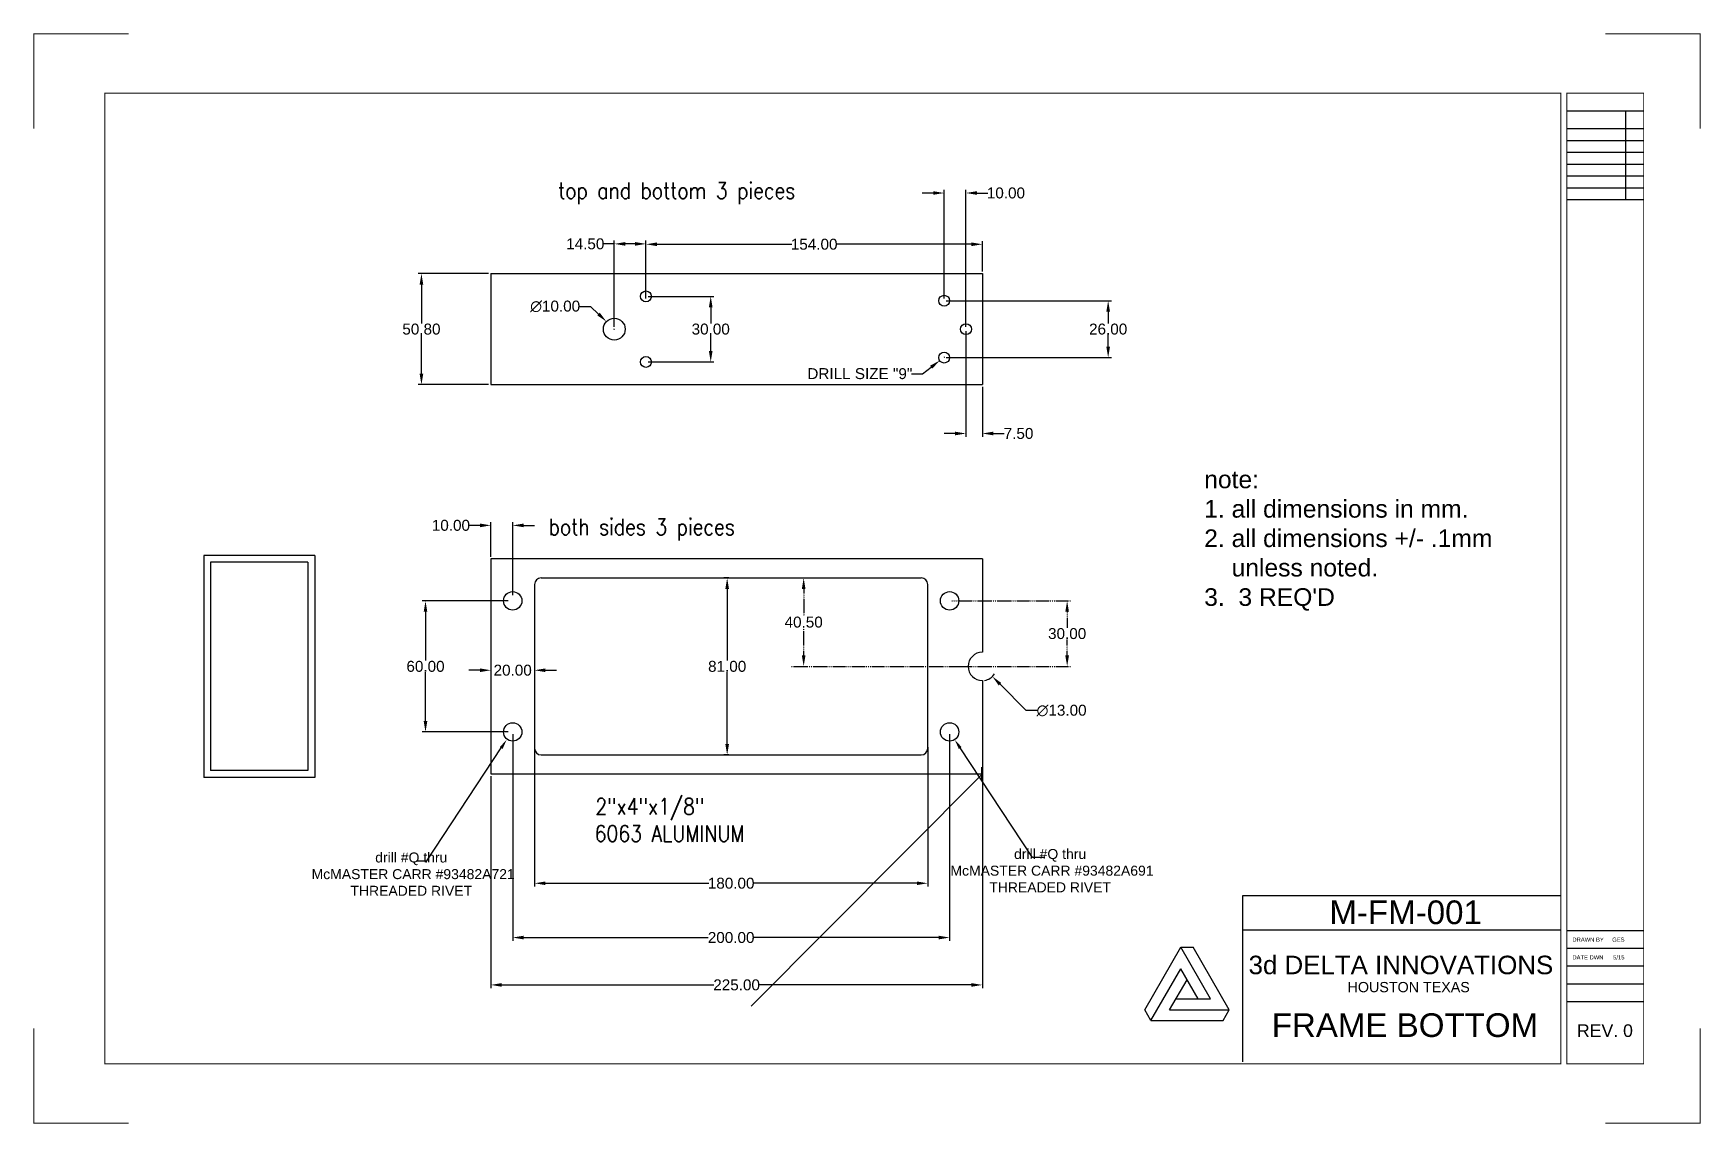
# Model space of a CAD drawing. Header units: inches. Extents: x 81096 to 81859, y 7820 to 8319.
import ezdxf

# ---------------------------------------------------------------- set-up
doc = ezdxf.new("R2010")
doc.units = ezdxf.units.IN
doc.header["$MEASUREMENT"] = 0
doc.linetypes.add('CENTER', pattern=[0.85, 0.4, -0.2, 0.05, -0.2])
doc.layers.add('Title Block', color=7, linetype='Continuous')
doc.styles.add('ROMANS', font='ROMANS.SHX')
doc.styles.get("Standard").update_dxf_attribs({"font": 'arial.ttf'})
doc.dimstyles.get("Standard").update_dxf_attribs({"dimtxt": 0.09, "dimasz": 1, "dimexe": 0.5, "dimexo": 0.5, "dimgap": 0.09, "dimtad": 0, "dimtih": 1, "dimtoh": 1, "dimzin": 0, "dimdsep": 46, "dimtxsty": 'Standard', "dimcen": 0.09, "dimadec": 0, "dimazin": 0, "dimtfac": 1, "dimtofl": 0, "dimtmove": 0, "dimatfit": 3, "dimfxl": 0, "dimtolj": 1, "dimtzin": 0, "dimarcsym": 0})

# ---------------------------------------------------------------- blocks, each defined once
blk = doc.blocks.new('*D9')
at = {"color": 0, "lineweight": -2}
for p, q in [((81324.94, 7992.12), (81324.94, 7928.29)), ((81504.94, 7992.12), (81504.94, 7928.29)), ((81329.94, 7929.79), (81404.72, 7929.79)), ((81499.94, 7929.79), (81425.16, 7929.79))]:
    blk.add_line(p, q, dxfattribs=at)
at = {"color": 0}
for points in [[(81329.94, 7930.62), (81329.94, 7928.96), (81324.94, 7929.79)], [(81499.94, 7930.62), (81499.94, 7928.96), (81504.94, 7929.79)]]:
    blk.add_solid(points, dxfattribs=at)
at = {"layer": 'Defpoints', "color": 0}
for p in [(81324.94, 7993.12), (81504.94, 7993.12), (81504.94, 7929.79)]:
    blk.add_point(p, dxfattribs=at)
at = {"color": 0, "insert": (81414.94, 7929.79), "char_height": 5, "attachment_point": 5}
blk.add_mtext('\\A1;180.00', dxfattribs=at)
blk = doc.blocks.new('*D10')
at = {"color": 0, "lineweight": -2}
for p, q in [((81529.94, 7983.57), (81529.94, 7881.77)), ((81304.94, 7978.82), (81304.94, 7881.77)), ((81309.94, 7883.27), (81406.94, 7883.27)), ((81524.94, 7883.27), (81427.94, 7883.27))]:
    blk.add_line(p, q, dxfattribs=at)
at = {"color": 0}
for points in [[(81309.94, 7884.1), (81309.94, 7882.44), (81304.94, 7883.27)], [(81524.94, 7884.1), (81524.94, 7882.44), (81529.94, 7883.27)]]:
    blk.add_solid(points, dxfattribs=at)
at = {"layer": 'Defpoints', "color": 0}
for p in [(81529.94, 7984.57), (81304.94, 7979.82), (81529.94, 7883.27)]:
    blk.add_point(p, dxfattribs=at)
at = {"color": 0, "insert": (81417.44, 7883.27), "char_height": 5, "attachment_point": 5}
blk.add_mtext('\\A1;225.00', dxfattribs=at)
blk = doc.blocks.new('*D11')
at = {"color": 0, "lineweight": -2}
for p, q in [((81312.94, 8059.03), (81273.53, 8059.03)), ((81275.03, 8054.03), (81275.03, 8031.68)), ((81275.03, 8004.03), (81275.03, 8026.39)), ((81312.94, 7999.03), (81273.53, 7999.03))]:
    blk.add_line(p, q, dxfattribs=at)
at = {"color": 0}
for points in [[(81274.2, 8054.03), (81275.86, 8054.03), (81275.03, 8059.03)], [(81274.2, 8004.03), (81275.86, 8004.03), (81275.03, 7999.03)]]:
    blk.add_solid(points, dxfattribs=at)
at = {"layer": 'Defpoints', "color": 0}
for p in [(81313.94, 8059.03), (81275.03, 7999.03), (81313.94, 7999.03)]:
    blk.add_point(p, dxfattribs=at)
at = {"color": 0, "insert": (81275.03, 8029.03), "char_height": 5, "attachment_point": 5}
blk.add_mtext('\\A1;60.00', dxfattribs=at)
blk = doc.blocks.new('*D12')
at = {"color": 0, "lineweight": -2}
for p, q in [((81413.94, 8069.53), (81411.62, 8069.53)), ((81413.12, 8064.53), (81413.12, 8031.68)), ((81413.12, 7993.53), (81413.12, 8026.39)), ((81413.94, 7988.53), (81411.62, 7988.53))]:
    blk.add_line(p, q, dxfattribs=at)
at = {"color": 0}
for points in [[(81412.29, 8064.53), (81413.95, 8064.53), (81413.12, 8069.53)], [(81412.29, 7993.53), (81413.95, 7993.53), (81413.12, 7988.53)]]:
    blk.add_solid(points, dxfattribs=at)
at = {"layer": 'Defpoints', "color": 0}
for p in [(81414.94, 8069.53), (81413.12, 7988.53), (81414.94, 7988.53)]:
    blk.add_point(p, dxfattribs=at)
at = {"color": 0, "insert": (81413.12, 8029.03), "char_height": 5, "attachment_point": 5}
blk.add_mtext('\\A1;81.00', dxfattribs=at)
blk = doc.blocks.new('*D13')
at = {"color": 0, "lineweight": -2}
for p, q in [((81512.48, 8170.59), (81512.66, 8170.59)), ((81512.57, 8170.5), (81512.57, 8170.68)), ((81497.52, 8162.98), (81502.52, 8162.98)), ((81502.52, 8162.98), (81506.51, 8166))]:
    blk.add_line(p, q, dxfattribs=at)
at = {"color": 0}
blk.add_solid([(81506, 8166.66), (81507.01, 8165.33), (81510.49, 8169.02)], dxfattribs=at)
at = {"layer": 'Defpoints', "color": 0}
for p in [(81510.49, 8169.02), (81514.64, 8172.16)]:
    blk.add_point(p, dxfattribs=at)
at = {"color": 0, "insert": (81473.84, 8162.98), "char_height": 5, "attachment_point": 5}
blk.add_mtext('\\A1;DRILL SIZE "9"', dxfattribs=at)
blk = doc.blocks.new('*D14')
at = {"color": 0, "lineweight": -2}
for p, q in [((81299.94, 8093.57), (81294.94, 8093.57)), ((81304.94, 8079.25), (81304.94, 8095.07)), ((81314.94, 8061.62), (81314.94, 8095.07)), ((81319.94, 8093.57), (81324.94, 8093.57))]:
    blk.add_line(p, q, dxfattribs=at)
at = {"color": 0}
for points in [[(81299.94, 8094.4), (81299.94, 8092.73), (81304.94, 8093.57)], [(81319.94, 8094.4), (81319.94, 8092.73), (81314.94, 8093.57)]]:
    blk.add_solid(points, dxfattribs=at)
at = {"layer": 'Defpoints', "color": 0}
for p in [(81304.94, 8093.57), (81304.94, 8078.25), (81314.94, 8060.62)]:
    blk.add_point(p, dxfattribs=at)
at = {"color": 0, "insert": (81286.66, 8093.57), "char_height": 5, "attachment_point": 5}
blk.add_mtext('\\A1;10.00', dxfattribs=at)
blk = doc.blocks.new('*D15')
at = {"color": 0, "lineweight": -2}
for p, q in [((81314.94, 7998.05), (81314.94, 7903.45)), ((81514.94, 7998.05), (81514.94, 7903.45)), ((81319.94, 7904.95), (81404.44, 7904.95)), ((81509.94, 7904.95), (81425.44, 7904.95))]:
    blk.add_line(p, q, dxfattribs=at)
at = {"color": 0}
for points in [[(81319.94, 7905.79), (81319.94, 7904.12), (81314.94, 7904.95)], [(81509.94, 7905.79), (81509.94, 7904.12), (81514.94, 7904.95)]]:
    blk.add_solid(points, dxfattribs=at)
at = {"layer": 'Defpoints', "color": 0}
for p in [(81314.94, 7999.05), (81514.94, 7999.05), (81514.94, 7904.95)]:
    blk.add_point(p, dxfattribs=at)
at = {"color": 0, "insert": (81414.94, 7904.95), "char_height": 5, "attachment_point": 5}
blk.add_mtext('\\A1;200.00', dxfattribs=at)
blk = doc.blocks.new('*D16')
at = {"color": 0, "linetype": 'CENTER', "lineweight": -2}
for p, q in [((81415.05, 8069.53), (81449.64, 8069.53)), ((81448.14, 8064.53), (81448.14, 8051.93)), ((81448.14, 8034.03), (81448.14, 8046.64)), ((81444.55, 8029.03), (81449.64, 8029.03))]:
    blk.add_line(p, q, dxfattribs=at)
at = {"color": 0, "linetype": 'CENTER'}
for points in [[(81447.3, 8064.53), (81448.97, 8064.53), (81448.14, 8069.53)], [(81447.3, 8034.03), (81448.97, 8034.03), (81448.14, 8029.03)]]:
    blk.add_solid(points, dxfattribs=at)
at = {"layer": 'Defpoints', "color": 0, "linetype": 'CENTER'}
for p in [(81414.05, 8069.53), (81448.14, 8069.53), (81443.55, 8029.03)]:
    blk.add_point(p, dxfattribs=at)
at = {"color": 0, "linetype": 'CENTER', "insert": (81448.14, 8049.28), "char_height": 5, "attachment_point": 5}
blk.add_mtext('\\A1;40.50', dxfattribs=at)
blk = doc.blocks.new('*D17')
at = {"color": 0, "linetype": 'CENTER', "lineweight": -2}
for p, q in [((81515.94, 8059.03), (81570.25, 8059.03)), ((81568.75, 8054.03), (81568.75, 8046.68)), ((81568.75, 8034.03), (81568.75, 8041.39)), ((81515.94, 8029.03), (81570.25, 8029.03))]:
    blk.add_line(p, q, dxfattribs=at)
at = {"color": 0, "linetype": 'CENTER'}
for points in [[(81567.91, 8054.03), (81569.58, 8054.03), (81568.75, 8059.03)], [(81567.91, 8034.03), (81569.58, 8034.03), (81568.75, 8029.03)]]:
    blk.add_solid(points, dxfattribs=at)
at = {"layer": 'Defpoints', "color": 0, "linetype": 'CENTER'}
for p in [(81514.94, 8059.03), (81514.94, 8029.03), (81568.75, 8029.03)]:
    blk.add_point(p, dxfattribs=at)
at = {"color": 0, "linetype": 'CENTER', "insert": (81568.75, 8044.03), "char_height": 5, "attachment_point": 5}
blk.add_mtext('\\A1;30.00', dxfattribs=at)
blk = doc.blocks.new('*D18')
at = {"color": 0, "lineweight": -2}
for p, q in [((81507.44, 8245.67), (81502.44, 8245.67)), ((81512.44, 8197.37), (81512.44, 8247.17)), ((81522.44, 8184.37), (81522.44, 8247.17)), ((81527.44, 8245.67), (81532.44, 8245.67))]:
    blk.add_line(p, q, dxfattribs=at)
at = {"color": 0}
for points in [[(81507.44, 8246.5), (81507.44, 8244.84), (81512.44, 8245.67)], [(81527.44, 8246.5), (81527.44, 8244.84), (81522.44, 8245.67)]]:
    blk.add_solid(points, dxfattribs=at)
at = {"layer": 'Defpoints', "color": 0}
for p in [(81522.44, 8245.67), (81512.44, 8196.37), (81522.44, 8183.37)]:
    blk.add_point(p, dxfattribs=at)
at = {"color": 0, "insert": (81540.72, 8245.67), "char_height": 5, "attachment_point": 5}
blk.add_mtext('\\A1;10.00', dxfattribs=at)
blk = doc.blocks.new('*D19')
at = {"color": 0, "lineweight": -2}
for p, q in [((81522.44, 8182.37), (81522.44, 8134.11)), ((81529.94, 8156.97), (81529.94, 8134.11)), ((81517.44, 8135.61), (81512.44, 8135.61)), ((81534.94, 8135.61), (81539.94, 8135.61))]:
    blk.add_line(p, q, dxfattribs=at)
at = {"color": 0}
for points in [[(81517.44, 8136.44), (81517.44, 8134.78), (81522.44, 8135.61)], [(81534.94, 8136.44), (81534.94, 8134.78), (81529.94, 8135.61)]]:
    blk.add_solid(points, dxfattribs=at)
at = {"layer": 'Defpoints', "color": 0}
for p in [(81522.44, 8183.37), (81529.94, 8157.97), (81529.94, 8135.61)]:
    blk.add_point(p, dxfattribs=at)
at = {"color": 0, "insert": (81546.5, 8135.61), "char_height": 5, "attachment_point": 5}
blk.add_mtext('\\A1;7.50', dxfattribs=at)
blk = doc.blocks.new('*D20')
at = {"color": 0, "lineweight": -2}
for p, q in [((81303.94, 8208.77), (81271.66, 8208.77)), ((81273.16, 8203.77), (81273.16, 8186.01)), ((81273.16, 8162.97), (81273.16, 8180.73)), ((81303.94, 8157.97), (81271.66, 8157.97))]:
    blk.add_line(p, q, dxfattribs=at)
at = {"color": 0}
for points in [[(81272.33, 8203.77), (81274, 8203.77), (81273.16, 8208.77)], [(81272.33, 8162.97), (81274, 8162.97), (81273.16, 8157.97)]]:
    blk.add_solid(points, dxfattribs=at)
at = {"layer": 'Defpoints', "color": 0}
for p in [(81304.94, 8208.77), (81273.16, 8157.97), (81304.94, 8157.97)]:
    blk.add_point(p, dxfattribs=at)
at = {"color": 0, "insert": (81273.16, 8183.37), "char_height": 5, "attachment_point": 5}
blk.add_mtext('\\A1;50.80', dxfattribs=at)
blk = doc.blocks.new('*D21')
at = {"color": 0, "lineweight": -2}
for p, q in [((81513.44, 8196.37), (81589.02, 8196.37)), ((81587.52, 8191.37), (81587.52, 8186.01)), ((81587.52, 8175.37), (81587.52, 8180.73)), ((81513.44, 8170.37), (81589.02, 8170.37))]:
    blk.add_line(p, q, dxfattribs=at)
at = {"color": 0}
for points in [[(81586.69, 8191.37), (81588.36, 8191.37), (81587.52, 8196.37)], [(81586.69, 8175.37), (81588.36, 8175.37), (81587.52, 8170.37)]]:
    blk.add_solid(points, dxfattribs=at)
at = {"layer": 'Defpoints', "color": 0}
for p in [(81512.44, 8196.37), (81512.44, 8170.37), (81587.52, 8170.37)]:
    blk.add_point(p, dxfattribs=at)
at = {"color": 0, "insert": (81587.52, 8183.37), "char_height": 5, "attachment_point": 5}
blk.add_mtext('\\A1;26.00', dxfattribs=at)
blk = doc.blocks.new('*D22')
at = {"color": 0, "lineweight": -2}
for p, q in [((81361.44, 8222.39), (81356.44, 8222.39)), ((81361.44, 8184.37), (81361.44, 8223.89)), ((81370.94, 8222.39), (81366.44, 8222.39)), ((81375.94, 8197.37), (81375.94, 8223.89))]:
    blk.add_line(p, q, dxfattribs=at)
at = {"color": 0}
for points in [[(81366.44, 8223.22), (81366.44, 8221.55), (81361.44, 8222.39)], [(81370.94, 8223.22), (81370.94, 8221.55), (81375.94, 8222.39)]]:
    blk.add_solid(points, dxfattribs=at)
at = {"layer": 'Defpoints', "color": 0}
for p in [(81361.44, 8222.39), (81375.94, 8196.37), (81361.44, 8183.37)]:
    blk.add_point(p, dxfattribs=at)
at = {"color": 0, "insert": (81348.16, 8222.39), "char_height": 5, "attachment_point": 5}
blk.add_mtext('\\A1;14.50', dxfattribs=at)
blk = doc.blocks.new('*D23')
at = {"color": 0, "lineweight": -2}
for p, q in [((81376.94, 8198.37), (81407.09, 8198.37)), ((81405.59, 8193.37), (81405.59, 8186.01)), ((81405.59, 8173.37), (81405.59, 8180.73)), ((81376.94, 8168.37), (81407.09, 8168.37))]:
    blk.add_line(p, q, dxfattribs=at)
at = {"color": 0}
for points in [[(81404.76, 8193.37), (81406.43, 8193.37), (81405.59, 8198.37)], [(81404.76, 8173.37), (81406.43, 8173.37), (81405.59, 8168.37)]]:
    blk.add_solid(points, dxfattribs=at)
at = {"layer": 'Defpoints', "color": 0}
for p in [(81375.94, 8198.37), (81375.94, 8168.37), (81405.59, 8168.37)]:
    blk.add_point(p, dxfattribs=at)
at = {"color": 0, "insert": (81405.59, 8183.37), "char_height": 5, "attachment_point": 5}
blk.add_mtext('\\A1;30.00', dxfattribs=at)
blk = doc.blocks.new('*D24')
at = {"color": 0, "lineweight": -2}
for p, q in [((81375.94, 8199.37), (81375.94, 8223.7)), ((81380.94, 8222.2), (81442.72, 8222.2)), ((81524.94, 8222.2), (81463.16, 8222.2)), ((81529.94, 8209.77), (81529.94, 8223.7))]:
    blk.add_line(p, q, dxfattribs=at)
at = {"color": 0}
for points in [[(81380.94, 8223.04), (81380.94, 8221.37), (81375.94, 8222.2)], [(81524.94, 8223.04), (81524.94, 8221.37), (81529.94, 8222.2)]]:
    blk.add_solid(points, dxfattribs=at)
at = {"layer": 'Defpoints', "color": 0}
for p in [(81529.94, 8222.2), (81529.94, 8208.77), (81375.94, 8198.37)]:
    blk.add_point(p, dxfattribs=at)
at = {"color": 0, "insert": (81452.94, 8222.2), "char_height": 5, "attachment_point": 5}
blk.add_mtext('\\A1;154.00', dxfattribs=at)
blk = doc.blocks.new('*D25')
at = {"color": 0, "lineweight": -2}
for p, q in [((81345.62, 8193.76), (81350.62, 8193.76)), ((81350.62, 8193.76), (81354.23, 8190.3)), ((81361.35, 8183.37), (81361.53, 8183.37)), ((81361.44, 8183.28), (81361.44, 8183.46))]:
    blk.add_line(p, q, dxfattribs=at)
at = {"color": 0}
blk.add_solid([(81354.81, 8190.9), (81353.65, 8189.7), (81357.83, 8186.83)], dxfattribs=at)
at = {"layer": 'Defpoints', "color": 0}
for p in [(81357.83, 8186.83), (81365.05, 8179.91)]:
    blk.add_point(p, dxfattribs=at)
at = {"color": 0, "insert": (81334.38, 8193.76), "char_height": 5, "attachment_point": 5}
blk.add_mtext('\\A1;∅10.00', dxfattribs=at)
blk = doc.blocks.new('*D26')
at = {"color": 0, "lineweight": -2}
for p, q in [((81299.94, 8027.28), (81294.94, 8027.28)), ((81304.94, 8028.03), (81304.94, 8025.78)), ((81324.94, 8028.03), (81324.94, 8025.78)), ((81329.94, 8027.28), (81334.94, 8027.28))]:
    blk.add_line(p, q, dxfattribs=at)
at = {"color": 0}
for points in [[(81299.94, 8028.12), (81299.94, 8026.45), (81304.94, 8027.28)], [(81329.94, 8028.12), (81329.94, 8026.45), (81324.94, 8027.28)]]:
    blk.add_solid(points, dxfattribs=at)
at = {"layer": 'Defpoints', "color": 0}
for p in [(81304.94, 8029.03), (81324.94, 8029.03), (81324.94, 8027.28)]:
    blk.add_point(p, dxfattribs=at)
at = {"color": 0, "insert": (81314.94, 8027.28), "char_height": 5, "attachment_point": 5}
blk.add_mtext('\\A1;20.00', dxfattribs=at)
blk = doc.blocks.new('*D27')
at = {"color": 0, "lineweight": -2}
for p, q in [((81529.94, 8028.94), (81529.94, 8029.12)), ((81529.85, 8029.03), (81530.03, 8029.03)), ((81549.96, 8008.82), (81538.03, 8020.86)), ((81554.96, 8008.82), (81549.96, 8008.82))]:
    blk.add_line(p, q, dxfattribs=at)
blk.add_arc((81529.94, 8029.03), 6.5, 278.81474, 327.93441, dxfattribs=at)
at = {"color": 0}
blk.add_solid([(81538.62, 8021.45), (81537.44, 8020.28), (81534.51, 8024.42)], dxfattribs=at)
at = {"layer": 'Defpoints', "color": 0}
for p in [(81525.37, 8033.65), (81534.51, 8024.42)]:
    blk.add_point(p, dxfattribs=at)
at = {"color": 0, "insert": (81566.2, 8008.82), "char_height": 5, "attachment_point": 5}
blk.add_mtext('\\A1;∅13.00', dxfattribs=at)

msp = doc.modelspace()

# ---------------------------------------------------------------- linework, layer by layer
at = {"color": 4}
for p, q in [((81304.94, 8208.77), (81529.94, 8208.77)), ((81304.94, 8208.77), (81304.94, 8157.97)), ((81529.94, 8208.77), (81529.94, 8157.97)), ((81304.94, 8157.97), (81529.94, 8157.97)), ((81224.305, 8079.835), (81173.505, 8079.835)), ((81173.505, 8079.835), (81173.505, 7978.235)), ((81221.13, 8076.66), (81176.68, 8076.66)), ((81176.68, 8076.66), (81176.68, 7981.41)), ((81221.13, 8076.66), (81221.13, 7981.41)), ((81224.305, 8079.835), (81224.305, 7978.235)), ((81304.94, 8078.247), (81304.94, 7979.822)), ((81529.94, 8078.247), (81304.94, 8078.247)), ((81529.94, 8078.247), (81529.94, 8035.535)), ((81327.94, 8069.535), (81501.94, 8069.535)), ((81324.94, 8066.535), (81324.94, 7991.535)), ((81504.94, 7991.535), (81504.94, 8066.535)), ((81529.94, 8022.535), (81529.94, 7979.822)), ((81327.94, 7988.535), (81501.94, 7988.535)), ((81224.305, 7978.235), (81173.505, 7978.235)), ((81221.13, 7981.41), (81176.68, 7981.41)), ((81304.94, 7979.822), (81529.94, 7979.822)), ((81394.569, 7979.822), (81504.329, 7979.822))]:
    msp.add_line(p, q, dxfattribs=at)
at = {"linetype": 'CENTER'}
msp.add_line((81442.513, 8029.035), (81523.164, 8029.035), dxfattribs=at)
for p, q in [((81275.573, 7940.022), (81309.686, 7991.7)), ((81552.855, 7941.61), (81519.782, 7991.713)), ((81529.94, 7979.822), (81424.135, 7873.497)), ((81271.001, 7940.022), (81275.573, 7940.022)), ((81558.467, 7941.61), (81552.855, 7941.61)), ((81649.112, 7848.109), (81649.112, 7924.141)), ((81649.112, 7924.141), (81794.721, 7924.141)), ((81649.112, 7908.437), (81794.721, 7908.437))]:
    msp.add_line(p, q)
at = {"color": 3}
msp.add_line((81529.729, 7976.647), (81529.729, 7982.997), dxfattribs=at)
at = {"color": 6}
for p, q in [((81604.237, 7871.896), (81620.757, 7900.509)), ((81634.423, 7876.84), (81620.757, 7900.509)), ((81620.757, 7900.509), (81626.466, 7900.509)), ((81642.986, 7871.896), (81626.466, 7900.509)), ((81607.092, 7866.952), (81620.757, 7890.621)), ((81615.655, 7871.896), (81623.612, 7885.677)), ((81628.714, 7876.84), (81620.757, 7890.621)), ((81618.51, 7876.84), (81634.423, 7876.84)), ((81607.092, 7866.952), (81604.237, 7871.896)), ((81615.655, 7871.896), (81642.986, 7871.896)), ((81640.131, 7866.952), (81642.986, 7871.896)), ((81607.092, 7866.952), (81640.131, 7866.952))]:
    msp.add_line(p, q, dxfattribs=at)
for centre, radius in [((81375.94, 8198.37), 2.5), ((81512.44, 8196.37), 2.5), ((81361.44, 8183.37), 5), ((81522.44, 8183.37), 2.5), ((81375.94, 8168.37), 2.5), ((81512.44, 8170.37), 2.5), ((81314.94, 8059.035), 4.216), ((81514.94, 8059.035), 4.216), ((81314.94, 7999.035), 4.216), ((81514.94, 7999.047), 4.216)]:
    msp.add_circle(centre, radius)
at = {"color": 4}
for centre, start, end in [((81327.94, 8066.535), 90, 180), ((81501.94, 8066.535), 0, 90), ((81327.94, 7991.535), 180, 270), ((81501.94, 7991.535), 270, 0)]:
    msp.add_arc(centre, 3, start, end, dxfattribs=at)
msp.add_arc((81529.94, 8029.035), 6.5, 90, 270)
for points in [[(81309.05, 7992.12), (81310.322, 7991.28), (81312.204, 7995.516)], [(81520.418, 7992.133), (81519.146, 7991.293), (81517.263, 7995.529)]]:
    msp.add_solid(points)
at = {"layer": 'Title Block'}
for p, q in [((81797.43, 8283.292), (81832.65, 8283.292)), ((81824.522, 8242.653), (81824.522, 8283.292)), ((81797.43, 8275.164), (81832.65, 8275.164)), ((81797.43, 8269.746), (81832.65, 8269.746)), ((81797.43, 8264.327), (81832.65, 8264.327)), ((81797.43, 8258.909), (81832.65, 8258.909)), ((81797.43, 8253.49), (81832.65, 8253.49)), ((81797.43, 8248.072), (81832.65, 8248.072)), ((81797.43, 8242.653), (81832.65, 8242.653)), ((81797.43, 7908.208), (81832.65, 7908.208)), ((81797.43, 7900.081), (81832.65, 7900.081)), ((81797.43, 7891.953), (81832.65, 7891.953)), ((81797.43, 7883.825), (81832.65, 7883.825)), ((81797.43, 7875.697), (81832.65, 7875.697))]:
    msp.add_line(p, q, dxfattribs=at)
at = {"layer": 'Title Block', "const_width": 0.433}
for points in [[(81095.735, 8275.164), (81095.735, 8318.512), (81139.083, 8318.512)], [(81858.519, 8275.164), (81858.519, 8318.512), (81815.171, 8318.512)], [(81095.735, 7863.358), (81095.735, 7820.01), (81139.083, 7820.01)], [(81858.519, 7863.358), (81858.519, 7820.01), (81815.171, 7820.01)]]:
    msp.add_lwpolyline(points, dxfattribs=at)
for points in [[(81128.246, 7847.103), (81794.721, 7847.103), (81794.721, 8291.42), (81128.246, 8291.42)], [(81797.43, 7847.103), (81832.65, 7847.103), (81832.65, 8291.42), (81797.43, 8291.42)]]:
    msp.add_lwpolyline(points, close=True, dxfattribs=at)

# ---------------------------------------------------------------- texts
at = {"style": 'ROMANS', "width": 0.85}
for s, height, p in [(' top and bottom 3 pieces', 7.45119, (81331.405, 8243.053)), ('both sides 3 pieces', 7.45119, (81331.405, 8089.152)), ('2"x4"x1/8"', 7.4512, (81352.757, 7961.224)), ('6063 ALUMINUM', 7.45119, (81352.456, 7948.805))]:
    msp.add_text(s, height=height, dxfattribs=at).set_placement(p)
at = {"attachment_point": 1}
for s, insert, char_height, width in [("note: \\P1. all dimensions in mm.\\P2. all dimensions +/- .1mm \\P    unless noted.\\P3.  3 REQ'D ", (81631.488, 8118.641), 8.07273, 148.5566), ('M-FM-001', (81688.791, 7921.931), 10.837, 186.28383), ('DRAWN BY', (81800.025, 7904.968), 1.9087, 32.80974), ('GES', (81818.257, 7904.968), 1.9087, 32.80974), ('3d DELTA INNOVATIONS', (81651.801, 7896.646), 8.47487, 145.67955), ('DATE DWN      5/15', (81800.025, 7896.84), 1.9087, 32.80974), ('HOUSTON TEXAS', (81697.113, 7884.628), 4.68213, 80.48383), ('FRAME BOTTOM', (81662.41, 7870.29), 10.83701, 186.28383), ('REV. 0', (81802.112, 7865.25), 5.788, 99.49392)]:
    msp.add_mtext(s, dxfattribs=dict(at, insert=insert, char_height=char_height, width=width))
at = {"char_height": 4.572, "attachment_point": 5}
for s, insert in [('\\A1;drill #Q thru\\P{\\fTimes New Roman|b0|i0|c0|p16;\\L }McMASTER CARR #93482A691 \\PTHREADED RIVET ', (81560.95, 7935.559)), ('\\A1;drill #Q thru\\P{\\fTimes New Roman|b0|i0|c0|p16;\\L }McMASTER CARR #93482A721\\PTHREADED RIVET ', (81268.517, 7933.972))]:
    msp.add_mtext(s, dxfattribs=dict(at, insert=insert))

# ---------------------------------------------------------------- dimensions: what is measured, and where the dimension line sits
for base, p1, p2, picture, middle in [((81522.44, 8245.672), (81512.44, 8196.37), (81522.44, 8183.37), '*D18', (81540.723, 8245.672)), ((81361.44, 8222.387), (81375.94, 8196.37), (81361.44, 8183.37), '*D22', (81348.158, 8222.387)), ((81529.94, 8222.203), (81375.94, 8198.37), (81529.94, 8208.77), '*D24', (81452.94, 8222.203)), ((81529.94, 8135.609), (81522.44, 8183.37), (81529.94, 8157.97), '*D19', (81546.495, 8135.609)), ((81304.94, 8093.567), (81314.94, 8060.622), (81304.94, 8078.247), '*D14', (81286.658, 8093.567)), ((81324.94, 8027.284), (81304.94, 8029.035), (81324.94, 8029.035), '*D26', (81314.94, 8027.284)), ((81514.94, 7904.955), (81314.94, 7999.047), (81514.94, 7999.047), '*D15', (81414.94, 7904.955)), ((81504.94, 7929.791), (81324.94, 7993.122), (81504.94, 7993.122), '*D9', (81414.94, 7929.791)), ((81529.94, 7883.269), (81304.94, 7979.822), (81529.94, 7984.572), '*D10', (81417.44, 7883.269))]:
    dim = msp.add_linear_dim(base=base, p1=p1, p2=p2, dimstyle='Standard', override={"dimtxt": 5, "dimasz": 5, "dimexe": 1.5, "dimexo": 1})
    dim.commit()
    dim.dimension.update_dxf_attribs({"geometry": picture, "text_midpoint": middle})
for base, p1, p2, picture, middle in [((81273.163, 8157.97), (81304.94, 8208.77), (81304.94, 8157.97), '*D20', (81273.163, 8183.37)), ((81405.592, 8168.37), (81375.94, 8198.37), (81375.94, 8168.37), '*D23', (81405.592, 8183.37)), ((81587.523, 8170.37), (81512.44, 8196.37), (81512.44, 8170.37), '*D21', (81587.523, 8183.37)), ((81413.119, 7988.535), (81414.94, 8069.535), (81414.94, 7988.535), '*D12', (81413.119, 8029.035)), ((81275.029, 7999.035), (81313.94, 8059.035), (81313.94, 7999.035), '*D11', (81275.029, 8029.035))]:
    dim = msp.add_linear_dim(base=base, p1=p1, p2=p2, angle=90, dimstyle='Standard', override={"dimtxt": 5, "dimasz": 5, "dimexe": 1.5, "dimexo": 1})
    dim.commit()
    dim.dimension.update_dxf_attribs({"geometry": picture, "text_midpoint": middle})
dim = msp.add_diameter_dim_2p(p1=(81365.046, 8179.906), p2=(81357.834, 8186.833), dimstyle='Standard', override={"dimtxt": 5, "dimasz": 5, "dimexe": 1.5, "dimexo": 1})
dim.commit()
dim.dimension.update_dxf_attribs({"geometry": '*D25', "text_midpoint": (81334.384, 8193.76)})
dim = msp.add_diameter_dim_2p(p1=(81514.638, 8172.157), p2=(81510.493, 8169.017), text='DRILL SIZE "9"', dimstyle='Standard', override={"dimtxt": 5, "dimasz": 5, "dimexe": 1.5, "dimexo": 1})
dim.commit()
dim.dimension.update_dxf_attribs({"geometry": '*D13', "text_midpoint": (81473.841, 8162.978)})
at = {"linetype": 'CENTER'}
for base, p1, p2, picture, middle in [((81448.138, 8069.535), (81443.549, 8029.035), (81414.052, 8069.535), '*D16', (81448.138, 8049.285)), ((81568.747, 8029.035), (81514.94, 8059.035), (81514.94, 8029.035), '*D17', (81568.747, 8044.035))]:
    dim = msp.add_linear_dim(base=base, p1=p1, p2=p2, angle=90, dimstyle='Standard', override={"dimtxt": 5, "dimasz": 5, "dimexe": 1.5, "dimexo": 1}, dxfattribs=at)
    dim.commit()
    dim.dimension.update_dxf_attribs({"geometry": picture, "text_midpoint": middle})
dim = msp.add_diameter_dim_2p(p1=(81525.367, 8033.654), p2=(81534.513, 8024.416), dimstyle='Standard', override={"dimtxt": 5, "dimasz": 5, "dimexe": 1.5, "dimexo": 1})
dim.commit()
dim.dimension.update_dxf_attribs({"geometry": '*D27', "text_midpoint": (81566.195, 8008.815), "dimtype": 163})

doc.saveas('drawing.dxf')
